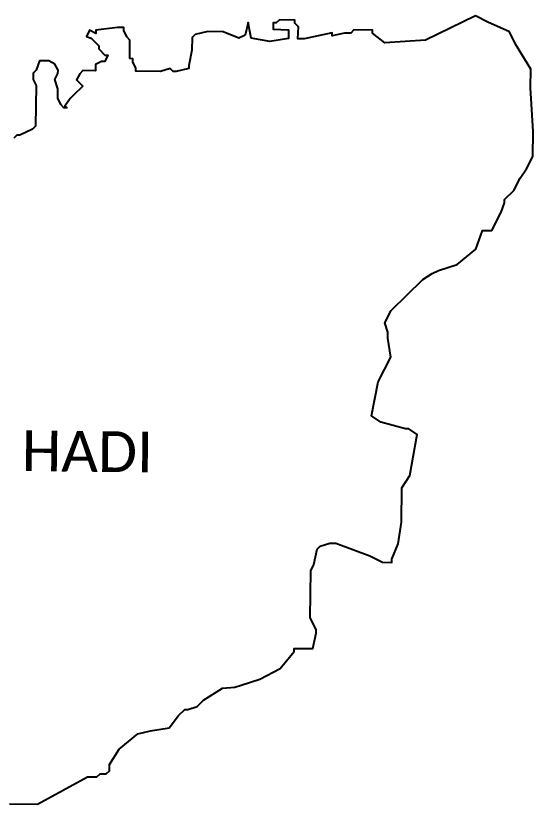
# Model space of a CAD drawing. Header units: metres. Extents: x 334298 to 338315, y 1781931 to 1785300.
# Drawn here: x 336267 to 338315, y 1782180 to 1785300 of the extents above; entities that cross this region are included whole.
import ezdxf

# ---------------------------------------------------------------- set-up
doc = ezdxf.new("R2010")
doc.units = ezdxf.units.M
doc.layers.add('VILLAGE BOUNDRY', color=10, linetype='Continuous')
doc.layers.add('VILLAGE NAME', color=250, linetype='Continuous')

msp = doc.modelspace()

# ---------------------------------------------------------------- linework, layer by layer
at = {"layer": 'VILLAGE BOUNDRY', "flags": 128}
msp.add_lwpolyline([(336242.9, 1782181.6), (336353.7, 1782180.4), (336551.8, 1782289), (336588.7, 1782288.6), (336601.2, 1782300.8), (336625.8, 1782300.5), (336638.2, 1782312.7), (336638.5, 1782337.3), (336676.1, 1782398.4), (336750.6, 1782459.1), (336800, 1782470.9), (336873.9, 1782482.4), (336911.4, 1782531.3), (336936.3, 1782555.6), (336948.6, 1782555.4), (336985.6, 1782567.4), (337010.5, 1782591.7), (337084.9, 1782640.1), (337134.2, 1782643.7), (337158.9, 1782651.6), (337233, 1782675.4), (337313.5, 1782717.6), (337369.6, 1782784.7), (337369.7, 1782797), (337443.6, 1782796.2), (337456.5, 1782857.6), (337456.7, 1782869.9), (337432.6, 1782919.4), (337434.6, 1783104), (337447.2, 1783128.5), (337460.2, 1783189.9), (337472.6, 1783202.1), (337509.7, 1783214), (337522, 1783213.9), (337534.3, 1783213.7), (337669.1, 1783163), (337718.1, 1783137.9), (337755, 1783137.5), (337755.2, 1783149.8), (337780.5, 1783211), (337793.7, 1783297.1), (337795.2, 1783432.4), (337826.4, 1783481.1), (337856.5, 1783642.7), (337822.3, 1783666), (337810, 1783666.2), (337711.8, 1783691.9), (337675.2, 1783716.8), (337701.3, 1783852), (337751.6, 1783949.9), (337740.1, 1784023.9), (337740.3, 1784048.5), (337728.5, 1784085.5), (337753.6, 1784134.5), (337878, 1784256.2), (337915.2, 1784280.4), (337940, 1784292.5), (338014.1, 1784316.3), (338088.6, 1784377), (338114, 1784450.6), (338150.9, 1784450.2), (338188.6, 1784523.6), (338201.4, 1784560.4), (338201.5, 1784572.7), (338238.8, 1784609.2), (338264, 1784658.2), (338289, 1784694.9), (338314.1, 1784743.8), (338315.2, 1784842.3), (338304.8, 1785014.7), (338305.6, 1785088.6), (338245.2, 1785187.7), (338221.1, 1785237.2), (338135.3, 1785275), (338086.4, 1785300.2), (337888.4, 1785203.9), (337728.2, 1785193.3), (337679.4, 1785230.8), (337679.5, 1785243.1), (337605.7, 1785243.9), (337593.2, 1785231.7), (337568.7, 1785232), (337519.3, 1785220.2), (337519.4, 1785232.6), (337408.4, 1785209.1), (337383.8, 1785209.4), (337386, 1785256.9), (337372.1, 1785271.1), (337372.3, 1785283.4), (337310.7, 1785284), (337298.3, 1785271.9), (337286, 1785272), (337285.7, 1785247.4), (337347.2, 1785244.2), (337346.8, 1785209.8), (337272.9, 1785198.3), (337199.2, 1785211.4), (337187.5, 1785273.1), (337174.7, 1785224), (337149.9, 1785212), (337088.7, 1785237.3), (337027.1, 1785237.9), (336977.8, 1785226.1), (336965.3, 1785214), (336964.8, 1785164.7), (336951.8, 1785103.4), (336951.7, 1785091), (336902.3, 1785079.3), (336890, 1785079.4), (336877.8, 1785091.8), (336840.8, 1785079.9), (336742.3, 1785081), (336742.4, 1785093.3), (336730.4, 1785118.1), (336730.6, 1785130.4), (336718.2, 1785130.5), (336719, 1785204.3), (336706.9, 1785216.8), (336694.8, 1785241.6), (336695, 1785253.9), (336670.4, 1785254.1), (336584.1, 1785242.8), (336583.9, 1785230.4), (336559.5, 1785243), (336546.9, 1785218.5), (336565.3, 1785212.2), (336595.7, 1785181.1), (336595.6, 1785168.8), (336619.9, 1785143.9), (336632.2, 1785143.8), (336619.6, 1785119.3), (336607.3, 1785119.4), (336582.6, 1785107.4), (336582.3, 1785082.8), (336533.1, 1785083.3), (336520.6, 1785071.1), (336508.1, 1785046.7), (336532.4, 1785021.8), (336495.1, 1784985.2), (336482.6, 1784973.1), (336461.5, 1784942), (336469.9, 1784936.3), (336457.6, 1784936.4), (336445.4, 1784948.9), (336433.4, 1784973.6), (336433.8, 1785010.5), (336421.9, 1785047.6), (336434.5, 1785072), (336434.6, 1785084.4), (336422.6, 1785109.1), (336398.1, 1785121.7), (336361.2, 1785122.1), (336348.5, 1785085.3), (336336, 1785073.1), (336335.8, 1785048.5), (336347.8, 1785023.8), (336346, 1784863.8), (336333.6, 1784851.6), (336284.1, 1784827.5), (336271.8, 1784827.7), (336259.4, 1784815.5)], dxfattribs=at)

# ---------------------------------------------------------------- texts
at = {"layer": 'VILLAGE NAME', "insert": (336292.2, 1783659.8), "char_height": 161.109, "attachment_point": 1, "rotation": 359.3742}
msp.add_mtext_dynamic_manual_height_columns('{\\fCalibri|b0|i0|c0|p34;HADI}', width=1589.786, gutter_width=805.5, heights=[0], dxfattribs=at)

doc.saveas('drawing.dxf')
